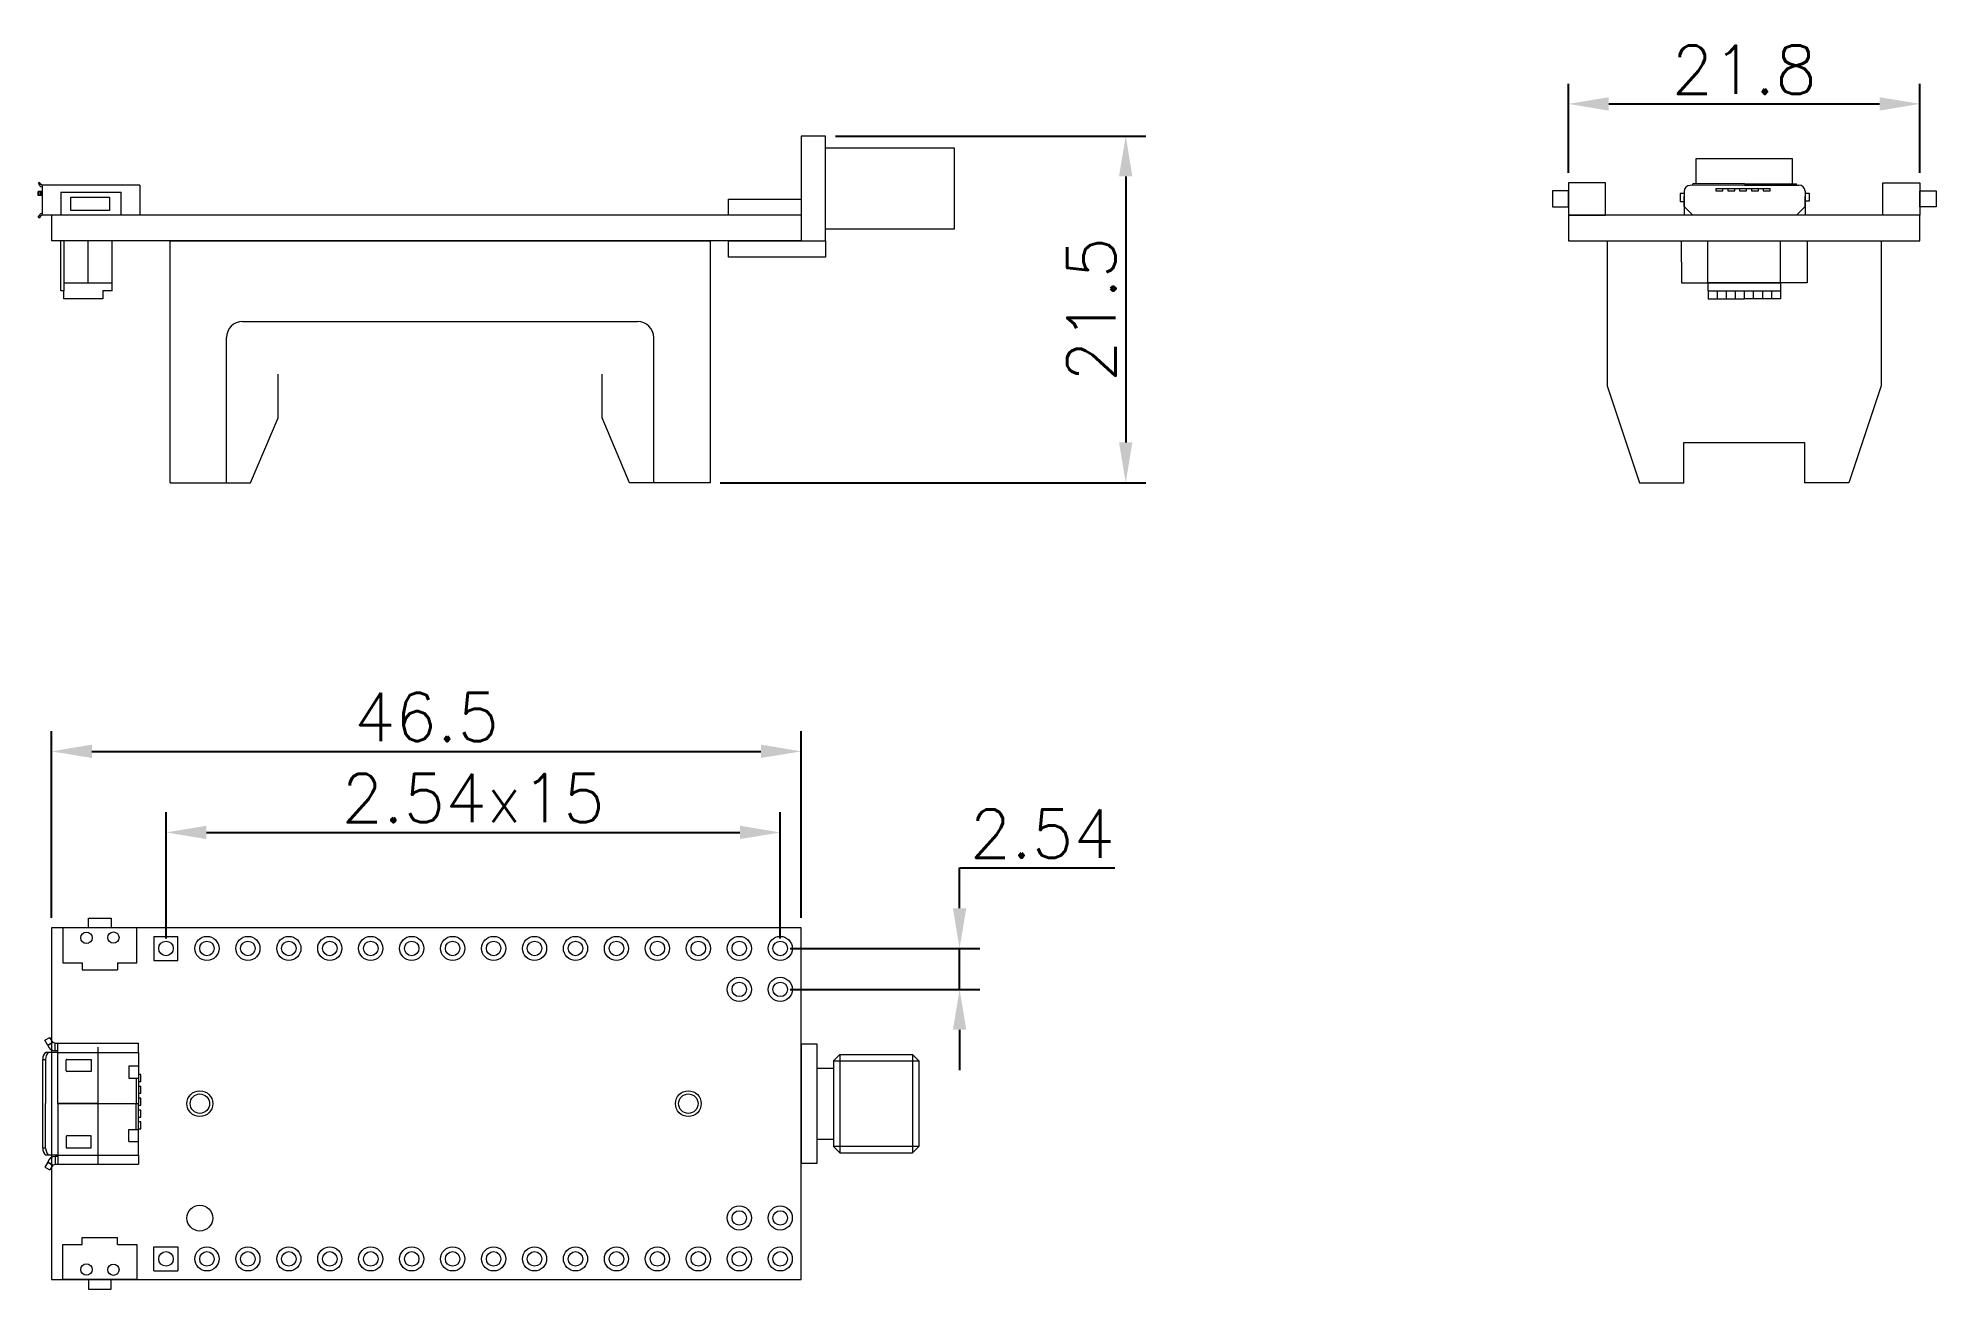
# Model space of a CAD drawing. Header units: millimetres. Extents: x 3406 to 3523, y -400 to -322.
import ezdxf

# ---------------------------------------------------------------- set-up
doc = ezdxf.new("R2010")
doc.units = ezdxf.units.MM
doc.linetypes.add('CENTER2', pattern=[28.575, 19.05, -3.175, 3.175, -3.175])
doc.layers.get('0').update_dxf_attribs({"lineweight": 30})
doc.layers.get('Defpoints').update_dxf_attribs({"lineweight": 15})
doc.layers.add('标注', color=2, linetype='Continuous', lineweight=15)
doc.layers.add('点划线', color=1, linetype='CENTER2', lineweight=20)
doc.styles.get("Standard").update_dxf_attribs({"font": 'txt.shx', "bigfont": 'gbcbig.shx'})
doc.dimstyles.new('ISO-25', dxfattribs={"dimtxt": 3, "dimasz": 2.5, "dimexe": 1.25, "dimexo": 0.625, "dimtad": 1, "dimtoh": 1, "dimdsep": 46, "dimtxsty": 'Standard', "dimcen": 2.5, "dimadec": 0, "dimazin": 0, "dimtfac": 1, "dimtmove": 0, "dimatfit": 3, "dimfxl": 1, "dimarcsym": 0})

# ---------------------------------------------------------------- blocks, each defined once
blk = doc.blocks.new('*D65')
at = {"layer": 'Defpoints', "color": 0, "linetype": 'ByBlock', "lineweight": 0, "transparency": 16777216}
for p in [(3452.98, -366.4), (3406.48, -377.36), (3452.98, -377.36)]:
    blk.add_point(p, dxfattribs=at)
at = {"layer": '标注', "color": 0, "linetype": 'ByBlock', "lineweight": -2, "transparency": 16777216}
for p, q in [((3406.48, -376.73), (3406.48, -365.15)), ((3452.98, -376.73), (3452.98, -365.15)), ((3408.98, -366.4), (3450.48, -366.4))]:
    blk.add_line(p, q, dxfattribs=at)
at = {"layer": '标注', "color": 0, "linetype": 'ByBlock', "lineweight": 0, "transparency": 16777216}
for points in [[(3408.98, -365.98), (3408.98, -366.81), (3406.48, -366.4)], [(3450.48, -365.98), (3450.48, -366.81), (3452.98, -366.4)]]:
    blk.add_solid(points, dxfattribs=at)
at = {"layer": '标注', "color": 0, "linetype": 'ByBlock', "lineweight": 0, "transparency": 16777216, "insert": (3429.73, -364.27), "char_height": 3, "attachment_point": 5}
blk.add_mtext('46.5', dxfattribs=at)
blk = doc.blocks.new('*D66')
at = {"layer": 'Defpoints', "color": 0, "linetype": 'ByBlock', "lineweight": 0, "transparency": 16777216}
for p in [(3451.68, -371.43), (3413.58, -378.63), (3451.68, -378.63)]:
    blk.add_point(p, dxfattribs=at)
at = {"layer": '标注', "color": 0, "linetype": 'ByBlock', "lineweight": -2, "transparency": 16777216}
for p, q in [((3413.58, -378), (3413.58, -370.18)), ((3451.68, -378), (3451.68, -370.18)), ((3416.08, -371.43), (3449.18, -371.43))]:
    blk.add_line(p, q, dxfattribs=at)
at = {"layer": '标注', "color": 0, "linetype": 'ByBlock', "lineweight": 0, "transparency": 16777216}
for points in [[(3416.08, -371.01), (3416.08, -371.84), (3413.58, -371.43)], [(3449.18, -371.01), (3449.18, -371.84), (3451.68, -371.43)]]:
    blk.add_solid(points, dxfattribs=at)
at = {"layer": '标注', "color": 0, "linetype": 'ByBlock', "lineweight": 0, "transparency": 16777216, "insert": (3432.63, -369.3), "char_height": 3, "attachment_point": 5}
blk.add_mtext('2.54x15', dxfattribs=at)
blk = doc.blocks.new('*D68')
at = {"layer": 'Defpoints', "color": 0, "linetype": 'ByBlock', "lineweight": 0, "transparency": 16777216}
for p in [(3451.68, -378.63), (3451.68, -381.17), (3462.8, -381.17)]:
    blk.add_point(p, dxfattribs=at)
at = {"layer": '标注', "color": 0, "linetype": 'ByBlock', "lineweight": -2, "transparency": 16777216}
for p, q in [((3462.8, -376.13), (3462.8, -373.63)), ((3462.8, -373.63), (3472.43, -373.63)), ((3452.3, -378.63), (3464.05, -378.63)), ((3462.8, -381.17), (3462.8, -378.63)), ((3452.3, -381.17), (3464.05, -381.17)), ((3462.8, -383.67), (3462.8, -386.17))]:
    blk.add_line(p, q, dxfattribs=at)
at = {"layer": '标注', "color": 0, "linetype": 'ByBlock', "lineweight": 0, "transparency": 16777216}
for points in [[(3462.39, -376.13), (3463.22, -376.13), (3462.8, -378.63)], [(3462.39, -383.67), (3463.22, -383.67), (3462.8, -381.17)]]:
    blk.add_solid(points, dxfattribs=at)
at = {"layer": '标注', "color": 0, "linetype": 'ByBlock', "lineweight": 0, "transparency": 16777216, "insert": (3467.93, -371.5), "char_height": 3, "attachment_point": 5}
blk.add_mtext('2.54', dxfattribs=at)
blk = doc.blocks.new('*D85')
at = {"layer": 'Defpoints', "color": 0, "linetype": 'ByBlock', "lineweight": 0, "transparency": 16777216}
for p in [(3522.37, -326.23), (3500.57, -331.13), (3522.37, -331.13)]:
    blk.add_point(p, dxfattribs=at)
at = {"layer": '标注', "color": 0, "linetype": 'ByBlock', "lineweight": -2, "transparency": 16777216}
for p, q in [((3500.57, -330.51), (3500.57, -324.98)), ((3522.37, -330.51), (3522.37, -324.98)), ((3503.07, -326.23), (3519.87, -326.23))]:
    blk.add_line(p, q, dxfattribs=at)
at = {"layer": '标注', "color": 0, "linetype": 'ByBlock', "lineweight": 0, "transparency": 16777216}
for points in [[(3503.07, -325.82), (3503.07, -326.65), (3500.57, -326.23)], [(3519.87, -325.82), (3519.87, -326.65), (3522.37, -326.23)]]:
    blk.add_solid(points, dxfattribs=at)
at = {"layer": '标注', "color": 0, "linetype": 'ByBlock', "lineweight": 0, "transparency": 16777216, "insert": (3511.47, -324.11), "char_height": 3, "attachment_point": 5}
blk.add_mtext('21.8', dxfattribs=at)
blk = doc.blocks.new('*D92')
at = {"layer": 'Defpoints', "color": 0, "linetype": 'ByBlock', "lineweight": 0, "transparency": 16777216}
for p in [(3454.48, -328.23), (3447.33, -349.73), (3473.11, -349.73)]:
    blk.add_point(p, dxfattribs=at)
at = {"layer": '标注', "color": 0, "linetype": 'ByBlock', "lineweight": -2, "transparency": 16777216}
for p, q in [((3455.1, -328.23), (3474.36, -328.23)), ((3473.11, -330.73), (3473.11, -347.23)), ((3447.95, -349.73), (3474.36, -349.73))]:
    blk.add_line(p, q, dxfattribs=at)
at = {"layer": '标注', "color": 0, "linetype": 'ByBlock', "lineweight": 0, "transparency": 16777216}
for points in [[(3472.69, -330.73), (3473.52, -330.73), (3473.11, -328.23)], [(3472.69, -347.23), (3473.52, -347.23), (3473.11, -349.73)]]:
    blk.add_solid(points, dxfattribs=at)
at = {"layer": '标注', "color": 0, "linetype": 'ByBlock', "lineweight": 0, "transparency": 16777216, "insert": (3470.98, -338.98), "char_height": 3, "attachment_point": 5, "rotation": 90}
blk.add_mtext('21.5', dxfattribs=at)

msp = doc.modelspace()

# ---------------------------------------------------------------- linework, layer by layer
at = {"lineweight": 0}
for p, q in [((3405.634, -331.675), (3405.634, -331.902)), ((3405.634, -331.902), (3405.901, -331.902)), ((3405.634, -331.902), (3405.637, -331.902)), ((3405.901, -331.675), (3405.637, -331.675)), ((3405.734, -331.104), (3405.655, -331.15)), ((3405.655, -331.15), (3405.72, -331.267)), ((3405.679, -331.675), (3405.679, -331.902)), ((3405.796, -331.217), (3405.72, -331.267)), ((3405.72, -331.267), (3405.796, -331.217)), ((3405.72, -331.267), (3405.796, -331.217)), ((3405.796, -331.217), (3405.734, -331.104)), ((3405.901, -331.282), (3405.796, -331.217)), ((3405.804, -331.902), (3405.804, -331.675)), ((3411.963, -331.282), (3405.901, -331.282)), ((3405.901, -331.282), (3405.901, -333.132)), ((3405.901, -331.675), (3405.901, -331.902)), ((3405.901, -331.902), (3405.901, -331.675)), ((3405.901, -331.675), (3405.901, -331.902)), ((3405.901, -331.902), (3405.901, -331.675)), ((3407.061, -331.713), (3407.061, -333.132)), ((3410.801, -333.132), (3410.801, -331.713)), ((3411.973, -333.132), (3411.973, -331.282)), ((3507.744, -331.781), (3507.494, -331.781)), ((3507.494, -331.781), (3507.495, -332.28)), ((3507.744, -331.666), (3507.745, -332.607)), ((3507.745, -332.607), (3507.744, -331.982)), ((3511.494, -331.28), (3508.123, -331.285)), ((3511.494, -331.193), (3508.277, -331.198)), ((3508.277, -331.285), (3508.277, -331.198)), ((3509.722, -331.487), (3513.086, -331.483)), ((3509.722, -331.487), (3509.722, -331.631)), ((3509.722, -331.631), (3510.15, -331.63)), ((3510.15, -331.63), (3510.15, -331.487)), ((3510.456, -331.486), (3510.456, -331.63)), ((3510.456, -331.486), (3510.456, -331.63)), ((3510.456, -331.63), (3510.884, -331.629)), ((3510.456, -331.63), (3510.884, -331.629)), ((3510.884, -331.629), (3510.884, -331.486)), ((3510.884, -331.629), (3510.884, -331.486)), ((3511.19, -331.485), (3511.19, -331.629)), ((3511.19, -331.485), (3511.19, -331.629)), ((3511.19, -331.629), (3511.618, -331.628)), ((3511.19, -331.629), (3511.618, -331.628)), ((3511.494, -331.193), (3514.71, -331.189)), ((3511.494, -331.28), (3514.865, -331.275)), ((3511.618, -331.628), (3511.618, -331.485)), ((3511.618, -331.628), (3511.618, -331.485)), ((3511.924, -331.484), (3511.924, -331.628)), ((3511.924, -331.484), (3511.924, -331.628)), ((3511.924, -331.628), (3512.352, -331.627)), ((3511.924, -331.628), (3512.352, -331.627)), ((3512.352, -331.627), (3512.352, -331.484)), ((3512.352, -331.627), (3512.352, -331.484)), ((3512.658, -331.483), (3512.658, -331.627)), ((3512.658, -331.627), (3513.087, -331.626)), ((3513.087, -331.626), (3513.086, -331.483)), ((3514.71, -331.275), (3514.71, -331.189)), ((3515.245, -331.655), (3515.247, -332.597)), ((3515.246, -331.77), (3515.495, -331.77)), ((3515.247, -332.597), (3515.246, -331.971)), ((3515.495, -331.77), (3515.496, -332.268)), ((3405.655, -333.264), (3405.72, -333.147)), ((3405.796, -333.197), (3405.72, -333.147)), ((3405.72, -333.147), (3405.796, -333.197)), ((3405.72, -333.147), (3405.796, -333.197)), ((3405.796, -333.197), (3405.734, -333.311)), ((3405.901, -333.132), (3405.796, -333.197)), ((3507.495, -332.28), (3507.745, -332.28)), ((3507.745, -332.607), (3508.276, -333.137)), ((3507.745, -332.607), (3507.746, -333.137)), ((3514.668, -333.127), (3508.276, -333.137)), ((3515.247, -332.597), (3514.718, -333.127)), ((3515.496, -332.268), (3515.246, -332.269)), ((3515.247, -332.597), (3515.248, -333.127)), ((3405.734, -333.311), (3405.655, -333.264)), ((3407.061, -337.332), (3407.061, -334.732)), ((3407.242, -334.732), (3407.242, -337.332)), ((3408.742, -337.332), (3408.742, -334.732)), ((3410.242, -337.832), (3410.242, -334.732)), ((3507.572, -334.738), (3515.372, -334.726)), ((3507.572, -334.738), (3507.575, -337.338)), ((3509.225, -337.335), (3509.222, -334.735)), ((3513.725, -337.329), (3513.722, -334.729)), ((3515.372, -334.726), (3515.375, -337.326)), ((3407.061, -337.832), (3407.061, -337.332)), ((3407.242, -337.832), (3407.061, -337.832)), ((3407.242, -337.332), (3407.242, -337.832)), ((3407.242, -337.332), (3408.742, -337.332)), ((3407.242, -337.332), (3407.242, -337.332)), ((3407.242, -337.332), (3410.242, -337.332)), ((3407.242, -338.332), (3407.242, -337.832)), ((3407.242, -337.832), (3407.242, -337.832)), ((3410.242, -337.832), (3409.652, -337.832)), ((3409.652, -337.832), (3409.652, -338.332)), ((3507.575, -337.338), (3511.475, -337.332)), ((3511.475, -337.332), (3509.225, -337.335)), ((3509.225, -337.335), (3510.725, -337.333)), ((3509.225, -337.335), (3510.125, -337.334)), ((3509.225, -337.335), (3509.227, -338.335)), ((3509.225, -337.335), (3509.226, -337.835)), ((3509.226, -337.835), (3513.726, -337.829)), ((3509.226, -337.835), (3509.788, -337.834)), ((3509.788, -337.834), (3509.789, -338.334)), ((3510.125, -337.334), (3510.125, -337.334)), ((3510.35, -337.834), (3510.351, -338.334)), ((3510.725, -337.333), (3510.725, -337.333)), ((3510.912, -337.833), (3510.913, -338.333)), ((3511.474, -337.832), (3511.475, -338.332)), ((3515.375, -337.326), (3511.475, -337.332)), ((3511.475, -337.332), (3513.725, -337.329)), ((3512.036, -337.831), (3512.037, -338.331)), ((3512.598, -337.83), (3512.599, -338.33)), ((3513.16, -337.83), (3513.161, -338.33)), ((3513.725, -337.329), (3513.727, -338.329)), ((3409.652, -338.332), (3407.242, -338.332)), ((3509.227, -338.335), (3511.477, -338.332)), ((3513.727, -338.329), (3511.477, -338.332)), ((3412.82, -377.875), (3412.82, -379.375)), ((3414.32, -379.375), (3414.32, -377.875)), ((3412.82, -379.375), (3414.32, -379.375)), ((3406.069, -384.322), (3406.375, -384.153)), ((3406.25, -384.637), (3406.069, -384.322)), ((3406.561, -384.449), (3406.25, -384.637)), ((3406.561, -384.449), (3406.25, -384.637)), ((3406.25, -384.637), (3406.561, -384.449)), ((3406.561, -384.449), (3406.375, -384.153)), ((3406.561, -384.449), (3406.709, -384.501)), ((3406.709, -384.982), (3406.709, -384.501)), ((3406.709, -384.501), (3406.876, -384.501)), ((3406.876, -384.987), (3406.709, -384.987)), ((3406.876, -384.501), (3411.876, -384.509)), ((3406.876, -388.255), (3406.876, -384.501)), ((3409.376, -392.005), (3409.376, -384.755)), ((3411.876, -385.071), (3411.876, -384.509)), ((3405.926, -391.005), (3405.926, -385.505)), ((3405.926, -385.505), (3406.102, -385.505)), ((3405.926, -385.505), (3406.102, -385.505)), ((3406.102, -385.505), (3406.102, -388.255)), ((3406.876, -385.071), (3406.147, -385.071)), ((3406.876, -385.071), (3411.876, -385.071)), ((3407.377, -386.211), (3407.377, -385.555)), ((3407.427, -385.505), (3408.934, -385.505)), ((3408.934, -385.505), (3408.934, -386.26)), ((3411.277, -385.911), (3411.277, -386.663)), ((3411.277, -385.911), (3411.876, -385.911)), ((3411.876, -385.071), (3411.876, -388.255)), ((3408.934, -386.26), (3407.427, -386.26)), ((3411.277, -386.663), (3411.876, -386.663)), ((3411.731, -386.663), (3411.731, -388.255)), ((3412.019, -386.452), (3411.875, -386.452)), ((3411.875, -386.88), (3412.019, -386.88)), ((3412.019, -387.186), (3411.875, -387.186)), ((3412.019, -387.186), (3411.875, -387.186)), ((3411.876, -386.202), (3411.876, -386.63)), ((3411.876, -386.936), (3411.876, -387.364)), ((3411.876, -386.936), (3411.876, -387.364)), ((3412.019, -386.88), (3412.019, -386.452)), ((3412.019, -387.614), (3412.019, -387.186)), ((3412.019, -387.614), (3412.019, -387.186)), ((3406.102, -391.005), (3406.102, -388.255)), ((3409.376, -388.255), (3406.876, -388.255)), ((3406.876, -388.255), (3411.876, -388.255)), ((3406.876, -388.255), (3406.876, -392.009)), ((3411.731, -389.848), (3411.731, -388.255)), ((3411.875, -387.614), (3412.019, -387.614)), ((3411.875, -387.614), (3412.019, -387.614)), ((3412.019, -387.92), (3411.875, -387.92)), ((3412.019, -387.92), (3411.875, -387.92)), ((3411.875, -388.348), (3412.019, -388.348)), ((3411.875, -388.348), (3412.019, -388.348)), ((3411.876, -391.44), (3411.876, -388.255)), ((3412.019, -388.348), (3412.019, -387.92)), ((3412.019, -388.348), (3412.019, -387.92)), ((3412.019, -388.654), (3411.875, -388.654)), ((3412.019, -388.654), (3411.875, -388.654)), ((3411.875, -389.083), (3412.019, -389.083)), ((3411.875, -389.083), (3412.019, -389.083)), ((3412.019, -389.389), (3411.875, -389.389)), ((3411.876, -389.575), (3411.876, -389.147)), ((3411.876, -389.575), (3411.876, -389.147)), ((3412.019, -389.083), (3412.019, -388.654)), ((3412.019, -389.083), (3412.019, -388.654)), ((3412.019, -389.817), (3412.019, -389.389)), ((3407.377, -390.3), (3407.377, -390.955)), ((3408.934, -390.251), (3407.427, -390.251)), ((3408.934, -391.005), (3408.934, -390.251)), ((3411.277, -390.6), (3411.277, -389.848)), ((3411.277, -389.848), (3411.876, -389.848)), ((3411.277, -390.6), (3411.876, -390.6)), ((3411.875, -389.817), (3412.019, -389.817)), ((3411.876, -390.309), (3411.876, -389.881)), ((3405.926, -391.005), (3406.102, -391.005)), ((3405.926, -391.005), (3406.102, -391.005)), ((3406.25, -391.874), (3406.069, -392.188)), ((3406.876, -391.44), (3406.147, -391.44)), ((3406.561, -392.062), (3406.25, -391.874)), ((3406.561, -392.062), (3406.25, -391.874)), ((3406.25, -391.874), (3406.561, -392.062)), ((3406.561, -392.062), (3406.375, -392.358)), ((3406.561, -392.062), (3406.709, -392.009)), ((3406.876, -391.524), (3406.709, -391.524)), ((3406.709, -391.529), (3406.709, -392.009)), ((3406.709, -392.009), (3406.876, -392.009)), ((3406.876, -391.44), (3411.876, -391.44)), ((3406.876, -392.009), (3411.876, -392.002)), ((3407.427, -391.005), (3408.934, -391.005)), ((3411.876, -391.44), (3411.876, -392.002)), ((3406.069, -392.188), (3406.375, -392.358)), ((3412.82, -398.635), (3412.82, -397.135)), ((3412.82, -397.135), (3414.32, -397.135)), ((3414.32, -397.135), (3414.32, -398.635))]:
    msp.add_line(p, q, dxfattribs=at)
for centre in [(3416.117, -378.625), (3418.657, -378.625), (3418.657, -378.625), (3418.657, -378.625), (3418.657, -378.625), (3418.657, -378.625), (3418.657, -378.625), (3418.657, -378.625), (3418.657, -378.625), (3418.657, -378.625), (3421.197, -378.625), (3421.197, -378.625), (3421.197, -378.625), (3421.197, -378.625), (3421.197, -378.625), (3421.197, -378.625), (3421.197, -378.625), (3421.197, -378.625), (3421.197, -378.625), (3423.737, -378.625), (3423.737, -378.625), (3423.737, -378.625), (3423.737, -378.625), (3423.737, -378.625), (3423.737, -378.625), (3423.737, -378.625), (3423.737, -378.625), (3423.737, -378.625), (3423.737, -378.625), (3423.737, -378.625), (3423.737, -378.625), (3423.737, -378.625), (3423.737, -378.625), (3426.277, -378.625), (3426.277, -378.625), (3426.277, -378.625), (3426.277, -378.625), (3426.277, -378.625), (3426.277, -378.625), (3426.277, -378.625), (3426.277, -378.625), (3426.277, -378.625), (3428.817, -378.625), (3428.817, -378.625), (3428.817, -378.625), (3428.817, -378.625), (3428.817, -378.625), (3428.817, -378.625), (3428.817, -378.625), (3428.817, -378.625), (3428.817, -378.625), (3428.817, -378.625), (3428.817, -378.625), (3428.817, -378.625), (3431.357, -378.625), (3431.357, -378.625), (3431.357, -378.625), (3431.357, -378.625), (3431.357, -378.625), (3431.357, -378.625), (3431.357, -378.625), (3431.357, -378.625), (3433.897, -378.625), (3433.897, -378.625), (3433.897, -378.625), (3433.897, -378.625), (3436.437, -378.625), (3436.437, -378.625), (3436.437, -378.625), (3436.437, -378.625), (3436.437, -378.625), (3436.437, -378.625), (3436.437, -378.625), (3438.977, -378.625), (3438.977, -378.625), (3438.977, -378.625), (3441.517, -378.625), (3441.517, -378.625), (3441.517, -378.625), (3441.517, -378.625), (3441.517, -378.625), (3441.517, -378.625), (3441.517, -378.625), (3444.057, -378.625), (3444.057, -378.625), (3444.057, -378.625), (3444.057, -378.625), (3444.057, -378.625), (3444.057, -378.625), (3444.057, -378.625), (3446.597, -378.625), (3446.597, -378.625), (3446.597, -378.625), (3446.597, -378.625), (3446.597, -378.625), (3446.597, -378.625), (3446.597, -378.625), (3449.137, -378.625), (3449.137, -378.625), (3449.137, -378.625), (3449.137, -378.625), (3449.137, -378.625), (3449.137, -378.625), (3449.137, -378.625), (3451.677, -378.625), (3451.677, -378.625), (3451.677, -378.625), (3451.677, -378.625), (3451.677, -378.625), (3451.677, -378.625), (3451.677, -378.625), (3449.137, -381.165), (3449.137, -381.165), (3449.137, -381.165), (3449.137, -381.165), (3449.137, -381.165), (3449.137, -381.165), (3449.137, -381.165), (3451.677, -381.165), (3451.677, -381.165), (3451.677, -381.165), (3451.677, -381.165), (3451.677, -381.165), (3451.677, -381.165), (3451.677, -381.165), (3449.137, -395.345), (3449.137, -395.345), (3449.137, -395.345), (3449.137, -395.345), (3449.137, -395.345), (3449.137, -395.345), (3449.137, -395.345), (3451.677, -395.345), (3451.677, -395.345), (3451.677, -395.345), (3451.677, -395.345), (3451.677, -395.345), (3451.677, -395.345), (3451.677, -395.345), (3416.117, -397.885), (3418.657, -397.885), (3418.657, -397.885), (3418.657, -397.885), (3418.657, -397.885), (3418.657, -397.885), (3418.657, -397.885), (3418.657, -397.885), (3418.657, -397.885), (3418.657, -397.885), (3421.197, -397.885), (3421.197, -397.885), (3421.197, -397.885), (3421.197, -397.885), (3421.197, -397.885), (3421.197, -397.885), (3421.197, -397.885), (3421.197, -397.885), (3421.197, -397.885), (3423.737, -397.885), (3423.737, -397.885), (3423.737, -397.885), (3423.737, -397.885), (3423.737, -397.885), (3423.737, -397.885), (3423.737, -397.885), (3423.737, -397.885), (3423.737, -397.885), (3423.737, -397.885), (3423.737, -397.885), (3423.737, -397.885), (3423.737, -397.885), (3423.737, -397.885), (3426.277, -397.885), (3426.277, -397.885), (3426.277, -397.885), (3426.277, -397.885), (3426.277, -397.885), (3426.277, -397.885), (3426.277, -397.885), (3426.277, -397.885), (3426.277, -397.885), (3428.817, -397.885), (3428.817, -397.885), (3428.817, -397.885), (3428.817, -397.885), (3428.817, -397.885), (3428.817, -397.885), (3428.817, -397.885), (3428.817, -397.885), (3428.817, -397.885), (3428.817, -397.885), (3428.817, -397.885), (3428.817, -397.885), (3431.357, -397.885), (3431.357, -397.885), (3431.357, -397.885), (3431.357, -397.885), (3431.357, -397.885), (3431.357, -397.885), (3431.357, -397.885), (3431.357, -397.885), (3433.897, -397.885), (3433.897, -397.885), (3433.897, -397.885), (3433.897, -397.885), (3436.437, -397.885), (3436.437, -397.885), (3436.437, -397.885), (3436.437, -397.885), (3436.437, -397.885), (3436.437, -397.885), (3436.437, -397.885), (3438.977, -397.885), (3438.977, -397.885), (3438.977, -397.885), (3441.517, -397.885), (3441.517, -397.885), (3441.517, -397.885), (3441.517, -397.885), (3441.517, -397.885), (3441.517, -397.885), (3441.517, -397.885), (3444.057, -397.885), (3444.057, -397.885), (3444.057, -397.885), (3444.057, -397.885), (3444.057, -397.885), (3444.057, -397.885), (3444.057, -397.885), (3446.597, -397.885), (3446.597, -397.885), (3446.597, -397.885), (3446.597, -397.885), (3446.597, -397.885), (3446.597, -397.885), (3446.597, -397.885), (3449.137, -397.885), (3449.137, -397.885), (3449.137, -397.885), (3449.137, -397.885), (3449.137, -397.885), (3449.137, -397.885), (3449.137, -397.885), (3451.677, -397.885), (3451.677, -397.885), (3451.677, -397.885), (3451.677, -397.885), (3451.677, -397.885), (3451.677, -397.885), (3451.677, -397.885)]:
    msp.add_circle(centre, 0.75, dxfattribs=at)
at = {"lineweight": 0, "ltscale": 0.5}
for centre in [(3413.577, -378.625), (3413.577, -378.625), (3413.577, -378.625), (3416.117, -378.625), (3416.117, -378.625), (3416.117, -378.625), (3418.657, -378.625), (3418.657, -378.625), (3418.657, -378.625), (3418.657, -378.625), (3418.657, -378.625), (3418.657, -378.625), (3418.657, -378.625), (3418.657, -378.625), (3418.657, -378.625), (3418.657, -378.625), (3418.657, -378.625), (3421.197, -378.625), (3421.197, -378.625), (3421.197, -378.625), (3421.197, -378.625), (3421.197, -378.625), (3421.197, -378.625), (3421.197, -378.625), (3421.197, -378.625), (3421.197, -378.625), (3421.197, -378.625), (3421.197, -378.625), (3423.737, -378.625), (3423.737, -378.625), (3423.737, -378.625), (3423.737, -378.625), (3423.737, -378.625), (3423.737, -378.625), (3423.737, -378.625), (3423.737, -378.625), (3423.737, -378.625), (3423.737, -378.625), (3423.737, -378.625), (3423.737, -378.625), (3423.737, -378.625), (3423.737, -378.625), (3423.737, -378.625), (3423.737, -378.625), (3426.277, -378.625), (3426.277, -378.625), (3426.277, -378.625), (3426.277, -378.625), (3426.277, -378.625), (3426.277, -378.625), (3426.277, -378.625), (3426.277, -378.625), (3426.277, -378.625), (3426.277, -378.625), (3426.277, -378.625), (3428.817, -378.625), (3428.817, -378.625), (3428.817, -378.625), (3428.817, -378.625), (3428.817, -378.625), (3428.817, -378.625), (3428.817, -378.625), (3428.817, -378.625), (3428.817, -378.625), (3428.817, -378.625), (3428.817, -378.625), (3428.817, -378.625), (3428.817, -378.625), (3428.817, -378.625), (3431.357, -378.625), (3431.357, -378.625), (3431.357, -378.625), (3431.357, -378.625), (3431.357, -378.625), (3431.357, -378.625), (3431.357, -378.625), (3431.357, -378.625), (3433.897, -378.625), (3433.897, -378.625), (3433.897, -378.625), (3433.897, -378.625), (3433.897, -378.625), (3433.897, -378.625), (3436.437, -378.625), (3436.437, -378.625), (3436.437, -378.625), (3436.437, -378.625), (3436.437, -378.625), (3436.437, -378.625), (3436.437, -378.625), (3438.977, -378.625), (3438.977, -378.625), (3438.977, -378.625), (3438.977, -378.625), (3438.977, -378.625), (3441.517, -378.625), (3441.517, -378.625), (3441.517, -378.625), (3441.517, -378.625), (3441.517, -378.625), (3441.517, -378.625), (3441.517, -378.625), (3444.057, -378.625), (3444.057, -378.625), (3444.057, -378.625), (3444.057, -378.625), (3444.057, -378.625), (3444.057, -378.625), (3444.057, -378.625), (3446.597, -378.625), (3446.597, -378.625), (3446.597, -378.625), (3446.597, -378.625), (3446.597, -378.625), (3446.597, -378.625), (3446.597, -378.625), (3449.137, -378.625), (3449.137, -378.625), (3449.137, -378.625), (3449.137, -378.625), (3449.137, -378.625), (3449.137, -378.625), (3449.137, -378.625), (3451.677, -378.625), (3451.677, -378.625), (3451.677, -378.625), (3451.677, -378.625), (3451.677, -378.625), (3451.677, -378.625), (3451.677, -378.625), (3449.137, -381.165), (3449.137, -381.165), (3449.137, -381.165), (3449.137, -381.165), (3449.137, -381.165), (3449.137, -381.165), (3449.137, -381.165), (3451.677, -381.165), (3451.677, -381.165), (3451.677, -381.165), (3451.677, -381.165), (3451.677, -381.165), (3451.677, -381.165), (3451.677, -381.165), (3449.137, -395.345), (3449.137, -395.345), (3449.137, -395.345), (3449.137, -395.345), (3449.137, -395.345), (3449.137, -395.345), (3449.137, -395.345), (3451.677, -395.345), (3451.677, -395.345), (3451.677, -395.345), (3451.677, -395.345), (3451.677, -395.345), (3451.677, -395.345), (3451.677, -395.345), (3413.577, -397.885), (3413.577, -397.885), (3413.577, -397.885), (3416.117, -397.885), (3416.117, -397.885), (3416.117, -397.885), (3418.657, -397.885), (3418.657, -397.885), (3418.657, -397.885), (3418.657, -397.885), (3418.657, -397.885), (3418.657, -397.885), (3418.657, -397.885), (3418.657, -397.885), (3418.657, -397.885), (3418.657, -397.885), (3418.657, -397.885), (3421.197, -397.885), (3421.197, -397.885), (3421.197, -397.885), (3421.197, -397.885), (3421.197, -397.885), (3421.197, -397.885), (3421.197, -397.885), (3421.197, -397.885), (3421.197, -397.885), (3421.197, -397.885), (3421.197, -397.885), (3423.737, -397.885), (3423.737, -397.885), (3423.737, -397.885), (3423.737, -397.885), (3423.737, -397.885), (3423.737, -397.885), (3423.737, -397.885), (3423.737, -397.885), (3423.737, -397.885), (3423.737, -397.885), (3423.737, -397.885), (3423.737, -397.885), (3423.737, -397.885), (3423.737, -397.885), (3423.737, -397.885), (3423.737, -397.885), (3426.277, -397.885), (3426.277, -397.885), (3426.277, -397.885), (3426.277, -397.885), (3426.277, -397.885), (3426.277, -397.885), (3426.277, -397.885), (3426.277, -397.885), (3426.277, -397.885), (3426.277, -397.885), (3426.277, -397.885), (3428.817, -397.885), (3428.817, -397.885), (3428.817, -397.885), (3428.817, -397.885), (3428.817, -397.885), (3428.817, -397.885), (3428.817, -397.885), (3428.817, -397.885), (3428.817, -397.885), (3428.817, -397.885), (3428.817, -397.885), (3428.817, -397.885), (3428.817, -397.885), (3428.817, -397.885), (3431.357, -397.885), (3431.357, -397.885), (3431.357, -397.885), (3431.357, -397.885), (3431.357, -397.885), (3431.357, -397.885), (3431.357, -397.885), (3431.357, -397.885), (3433.897, -397.885), (3433.897, -397.885), (3433.897, -397.885), (3433.897, -397.885), (3433.897, -397.885), (3433.897, -397.885), (3436.437, -397.885), (3436.437, -397.885), (3436.437, -397.885), (3436.437, -397.885), (3436.437, -397.885), (3436.437, -397.885), (3436.437, -397.885), (3438.977, -397.885), (3438.977, -397.885), (3438.977, -397.885), (3438.977, -397.885), (3438.977, -397.885), (3441.517, -397.885), (3441.517, -397.885), (3441.517, -397.885), (3441.517, -397.885), (3441.517, -397.885), (3441.517, -397.885), (3441.517, -397.885), (3444.057, -397.885), (3444.057, -397.885), (3444.057, -397.885), (3444.057, -397.885), (3444.057, -397.885), (3444.057, -397.885), (3444.057, -397.885), (3446.597, -397.885), (3446.597, -397.885), (3446.597, -397.885), (3446.597, -397.885), (3446.597, -397.885), (3446.597, -397.885), (3446.597, -397.885), (3449.137, -397.885), (3449.137, -397.885), (3449.137, -397.885), (3449.137, -397.885), (3449.137, -397.885), (3449.137, -397.885), (3449.137, -397.885), (3451.677, -397.885), (3451.677, -397.885), (3451.677, -397.885), (3451.677, -397.885), (3451.677, -397.885), (3451.677, -397.885), (3451.677, -397.885)]:
    msp.add_circle(centre, 0.45, dxfattribs=at)
at = {"lineweight": 0}
for centre, radius, start, end in [((3405.904, -331.191), 0.199, 202.37602, 269.10933), ((3508.124, -331.665), 0.38, 90.08313, 180.08313), ((3514.865, -331.655), 0.38, 0.08313, 90.08313), ((3405.904, -333.223), 0.199, 90.89067, 157.62398), ((3406.71, -384.503), 0.479, 196.24844, 269.85571), ((3406.379, -385.463), 0.455, 120.58598, 185.40582), ((3406.824, -385.544), 0.723, 139.18163, 176.949), ((3407.427, -385.555), 0.05, 90, 180), ((3407.427, -386.211), 0.05, 180, 270), ((3407.427, -390.3), 0.05, 90, 180), ((3406.379, -391.048), 0.455, 174.59418, 239.41402), ((3406.881, -390.944), 0.782, 184.50594, 219.36343), ((3406.71, -392.008), 0.479, 90.14429, 163.75156), ((3407.427, -390.955), 0.05, 180, 270)]:
    msp.add_arc(centre, radius, start, end, dxfattribs=at)
at = {"layer": 'Defpoints', "linetype": 'ByBlock', "lineweight": 0}
for p, q in [((3454.477, -328.232), (3452.977, -328.232)), ((3452.977, -328.232), (3452.977, -334.732)), ((3454.477, -334.732), (3454.477, -328.232)), ((3462.477, -328.982), (3454.477, -328.982)), ((3462.477, -333.982), (3462.477, -328.982)), ((3514.472, -329.632), (3508.472, -329.632)), ((3508.472, -329.632), (3508.472, -331.198)), ((3514.472, -331.189), (3514.472, -329.632)), ((3407.061, -331.713), (3410.801, -331.713)), ((3407.681, -332.008), (3410.078, -332.008)), ((3407.681, -332.838), (3407.681, -332.008)), ((3410.078, -332.008), (3410.078, -332.838)), ((3500.572, -331.616), (3499.572, -331.616)), ((3499.572, -331.616), (3499.572, -332.616)), ((3502.872, -331.132), (3500.572, -331.132)), ((3500.572, -331.132), (3500.572, -333.132)), ((3500.572, -332.616), (3500.572, -331.648)), ((3502.872, -333.132), (3502.872, -331.132)), ((3520.072, -331.132), (3522.372, -331.132)), ((3520.072, -333.132), (3520.072, -331.132)), ((3522.372, -331.132), (3522.372, -333.132)), ((3522.372, -331.616), (3523.372, -331.616)), ((3522.372, -332.616), (3522.372, -331.648)), ((3523.372, -331.616), (3523.372, -332.616)), ((3406.477, -333.132), (3405.901, -333.132)), ((3406.477, -333.132), (3406.477, -334.732)), ((3452.977, -333.132), (3406.477, -333.132)), ((3410.078, -332.838), (3407.681, -332.838)), ((3448.477, -333.132), (3448.477, -332.132)), ((3448.477, -332.132), (3452.977, -332.132)), ((3452.977, -333.132), (3448.477, -333.132)), ((3452.977, -333.132), (3452.977, -334.732)), ((3499.572, -332.616), (3500.572, -332.616)), ((3522.372, -333.132), (3500.572, -333.132)), ((3500.572, -333.132), (3500.572, -334.732)), ((3500.572, -333.132), (3502.872, -333.132)), ((3522.372, -333.132), (3520.072, -333.132)), ((3523.372, -332.616), (3522.372, -332.616)), ((3522.372, -334.732), (3522.372, -333.132)), ((3454.477, -333.982), (3462.477, -333.982)), ((3452.977, -334.732), (3406.477, -334.732)), ((3413.827, -334.732), (3447.327, -334.732)), ((3413.827, -349.732), (3413.827, -334.732)), ((3447.327, -334.732), (3447.327, -349.732)), ((3448.477, -334.732), (3454.477, -334.732)), ((3448.477, -335.732), (3448.477, -334.732)), ((3454.477, -334.732), (3454.477, -335.732)), ((3500.572, -334.732), (3522.372, -334.732)), ((3502.972, -334.732), (3519.972, -334.732)), ((3502.972, -334.732), (3502.972, -343.732)), ((3519.972, -334.732), (3519.972, -343.732)), ((3454.477, -335.732), (3448.477, -335.732)), ((3418.327, -339.732), (3442.827, -339.732)), ((3417.327, -349.732), (3417.327, -340.732)), ((3443.827, -349.732), (3443.827, -340.732)), ((3420.524, -345.715), (3420.524, -342.991)), ((3440.629, -345.715), (3440.629, -342.991)), ((3502.972, -343.732), (3504.972, -349.732)), ((3519.972, -343.732), (3517.972, -349.732)), ((3418.827, -349.732), (3420.524, -345.715)), ((3442.327, -349.732), (3440.629, -345.715)), ((3507.722, -347.232), (3515.222, -347.232)), ((3507.722, -349.732), (3507.722, -347.232)), ((3515.222, -347.232), (3515.222, -349.732)), ((3413.827, -349.732), (3417.327, -349.732)), ((3417.327, -349.732), (3418.827, -349.732)), ((3443.827, -349.732), (3442.327, -349.732)), ((3447.327, -349.732), (3443.827, -349.732)), ((3504.972, -349.732), (3507.722, -349.732)), ((3517.972, -349.732), (3515.222, -349.732)), ((3408.777, -377.355), (3408.777, -376.755)), ((3408.777, -376.755), (3410.177, -376.755)), ((3410.177, -376.755), (3410.177, -377.355)), ((3452.977, -377.355), (3406.477, -377.355)), ((3406.477, -377.355), (3406.477, -399.155)), ((3411.777, -377.355), (3407.177, -377.355)), ((3407.177, -377.355), (3407.177, -379.524)), ((3411.777, -379.524), (3411.777, -377.355)), ((3452.977, -399.155), (3452.977, -377.355)), ((3407.177, -379.524), (3408.377, -379.524)), ((3408.377, -379.524), (3408.377, -379.955)), ((3408.377, -379.955), (3410.577, -379.955)), ((3410.577, -379.524), (3410.577, -379.955)), ((3410.577, -379.524), (3411.777, -379.524)), ((3452.977, -384.555), (3452.977, -391.955)), ((3453.977, -384.555), (3452.977, -384.555)), ((3453.977, -391.955), (3453.977, -384.555)), ((3453.977, -386.055), (3454.977, -386.055)), ((3454.977, -385.605), (3455.377, -385.205)), ((3454.977, -385.605), (3454.977, -390.905)), ((3454.977, -385.605), (3460.277, -385.605)), ((3455.377, -385.205), (3455.377, -391.305)), ((3455.377, -385.205), (3459.877, -385.205)), ((3459.877, -385.205), (3459.877, -391.305)), ((3459.877, -385.205), (3460.277, -385.605)), ((3460.277, -385.605), (3460.277, -390.905)), ((3453.977, -390.455), (3454.977, -390.455)), ((3452.977, -391.955), (3453.977, -391.955)), ((3460.277, -390.905), (3454.977, -390.905)), ((3454.977, -390.905), (3455.377, -391.305)), ((3455.377, -391.305), (3459.877, -391.305)), ((3460.277, -390.905), (3459.877, -391.305)), ((3408.377, -396.987), (3408.377, -396.555)), ((3408.377, -396.555), (3410.577, -396.555)), ((3410.577, -396.987), (3410.577, -396.555)), ((3407.177, -399.155), (3407.177, -396.987)), ((3407.177, -396.987), (3408.377, -396.987)), ((3410.577, -396.987), (3411.777, -396.987)), ((3411.777, -396.987), (3411.777, -399.155)), ((3406.477, -399.155), (3452.977, -399.155)), ((3411.777, -399.155), (3407.177, -399.155)), ((3408.777, -399.155), (3408.777, -399.755)), ((3408.777, -399.755), (3410.177, -399.755)), ((3410.177, -399.755), (3410.177, -399.155))]:
    msp.add_line(p, q, dxfattribs=at)
for centre, radius in [((3408.643, -377.968), 0.35), ((3410.311, -377.953), 0.35), ((3415.677, -388.255), 0.8), ((3415.677, -388.255), 0.6), ((3445.977, -388.255), 0.8), ((3445.977, -388.255), 0.6), ((3415.677, -395.355), 0.8), ((3408.643, -398.543), 0.35), ((3410.311, -398.557), 0.35)]:
    msp.add_circle(centre, radius, dxfattribs=at)
for centre, start, end in [((3418.327, -340.732), 90, 180), ((3442.827, -340.732), 0, 90)]:
    msp.add_arc(centre, 1, start, end, dxfattribs=at)
at = {"layer": '点划线', "color": 7, "lineweight": 0}
for p, q in [((3412.82, -377.875), (3414.32, -377.875)), ((3412.82, -398.635), (3414.32, -398.635))]:
    msp.add_line(p, q, dxfattribs=at)

# ---------------------------------------------------------------- dimensions: what is measured, and where the dimension line sits
at = {"layer": '标注', "linetype": 'ByBlock', "lineweight": 0}
dim = msp.add_linear_dim(base=(3522.372, -326.235), p1=(3500.572, -331.132), p2=(3522.372, -331.132), dimstyle='ISO-25', dxfattribs=at)
dim.commit()
dim.dimension.update_dxf_attribs({"geometry": '*D85', "text_midpoint": (3511.472, -324.11)})
dim = msp.add_linear_dim(base=(3473.108, -349.732), p1=(3454.477, -328.232), p2=(3447.327, -349.732), angle=90, dimstyle='ISO-25', dxfattribs=at)
dim.commit()
dim.dimension.update_dxf_attribs({"geometry": '*D92', "text_midpoint": (3470.983, -338.982)})
dim = msp.add_linear_dim(base=(3452.977, -366.398), p1=(3406.477, -377.355), p2=(3452.977, -377.355), dimstyle='ISO-25', dxfattribs=at)
dim.commit()
dim.dimension.update_dxf_attribs({"geometry": '*D65', "text_midpoint": (3429.727, -366.398), "dimtype": 160})
dim = msp.add_linear_dim(base=(3451.677, -371.425), p1=(3413.577, -378.625), p2=(3451.677, -378.625), text='2.54x15', dimstyle='ISO-25', dxfattribs=at)
dim.commit()
dim.dimension.update_dxf_attribs({"geometry": '*D66', "text_midpoint": (3432.627, -371.425), "dimtype": 160})
dim = msp.add_linear_dim(base=(3462.805, -381.165), p1=(3451.677, -378.625), p2=(3451.677, -381.165), angle=90, dimstyle='ISO-25', dxfattribs=at)
dim.commit()
dim.dimension.update_dxf_attribs({"geometry": '*D68', "text_midpoint": (3467.93, -373.625), "dimtype": 160})

doc.saveas('drawing.dxf')
